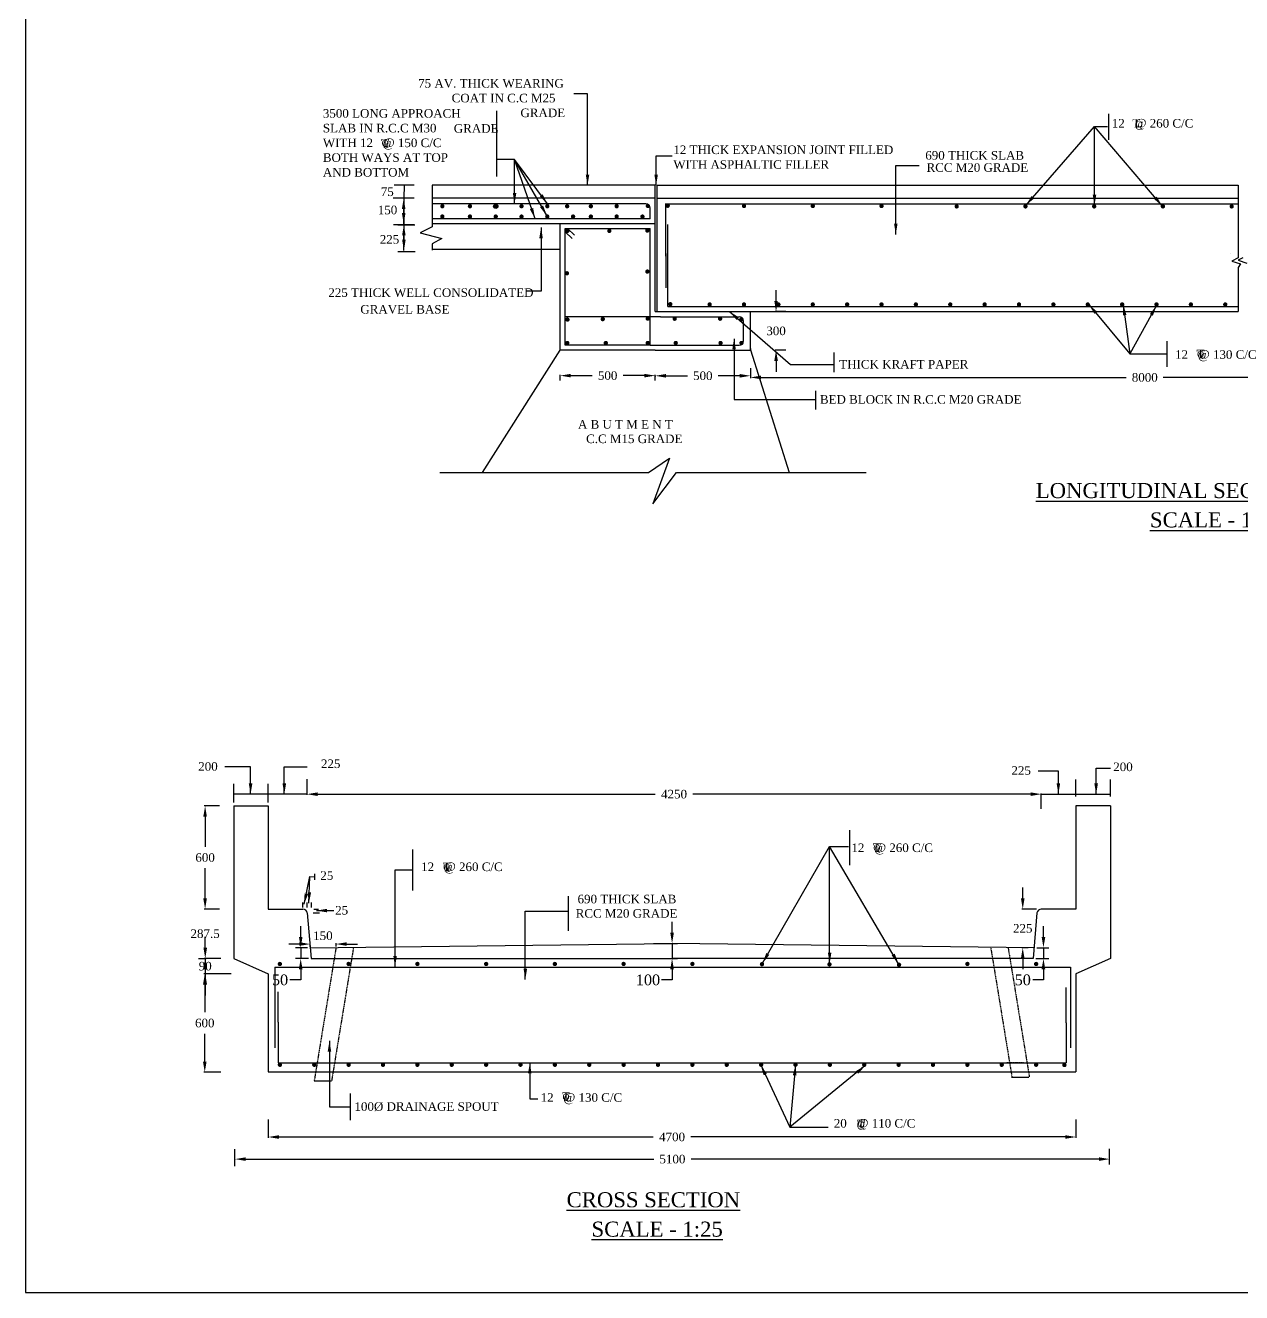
# Model space of a CAD drawing. Header units: millimetres. Extents: x -1426 to 1182, y 579 to 1915.
# Drawn here: x -1425.5 to -1142.5, y 579 to 874 of the extents above; entities that cross this region are included whole.
import ezdxf

# ---------------------------------------------------------------- set-up
doc = ezdxf.new("R2010")
doc.units = ezdxf.units.MM
doc.linetypes.add('DASHED', pattern=[0.75, 0.5, -0.25])
doc.styles.add('ROMANS', font='romans')
doc.styles.get("Standard").update_dxf_attribs({"font": 'times.ttf'})
doc.styles.add('TIMES NEW ROMAN', font='times.ttf')
doc.dimstyles.new('ISO-25', dxfattribs={"dimtxt": 2.5, "dimasz": 2.5, "dimexe": 1.25, "dimexo": 0.625, "dimtad": 0, "dimtih": 1, "dimtoh": 1, "dimlfac": 100, "dimtxsty": 'TIMES NEW ROMAN', "dimcen": 2.5, "dimadec": 0, "dimazin": 0, "dimtfac": 1, "dimtmove": 0, "dimatfit": 3, "dimfxl": 1, "dimarcsym": 0})
doc.dimstyles.get("Standard").update_dxf_attribs({"dimtxt": 2, "dimasz": 2.5, "dimexe": 0.18, "dimexo": 0.18, "dimgap": 1.5, "dimtad": 0, "dimtih": 1, "dimtoh": 1, "dimdec": 0, "dimlfac": 100, "dimzin": 0, "dimdsep": 46, "dimtxsty": 'ROMANS', "dimcen": 0.09, "dimadec": 0, "dimazin": 0, "dimtfac": 1, "dimtdec": 0, "dimtofl": 0, "dimtmove": 1, "dimatfit": 1, "dimfxl": 1, "dimtolj": 1, "dimtzin": 0, "dimarcsym": 0})

# ---------------------------------------------------------------- blocks, each defined once
blk = doc.blocks.new('*D32')
at = {"color": 0, "lineweight": -2, "transparency": 16777216}
for p, q in [((-1380.38, 692.34), (-1383.88, 692.34)), ((-1383.7, 689.84), (-1383.7, 682.86)), ((-1383.7, 670.84), (-1383.7, 677.82)), ((-1380.38, 668.34), (-1383.88, 668.34))]:
    blk.add_line(p, q, dxfattribs=at)
at = {"color": 0, "transparency": 16777216}
for points in [[(-1384.12, 689.84), (-1383.29, 689.84), (-1383.7, 692.34)], [(-1384.12, 670.84), (-1383.29, 670.84), (-1383.7, 668.34)]]:
    blk.add_solid(points, dxfattribs=at)
at = {"layer": 'Defpoints', "color": 0, "transparency": 16777216}
for p in [(-1383.7, 692.34), (-1380.2, 692.34), (-1380.2, 668.34)]:
    blk.add_point(p, dxfattribs=at)
at = {"color": 0, "transparency": 16777216, "insert": (-1383.7, 680.34), "char_height": 2, "attachment_point": 5}
blk.add_mtext('\\A1;600', dxfattribs=at)
blk = doc.blocks.new('*D33')
at = {"color": 0, "lineweight": -2, "transparency": 16777216}
for p, q in [((-1374.23, 610.13), (-1279.27, 610.13)), ((-1175.66, 610.13), (-1270.61, 610.13))]:
    blk.add_line(p, q, dxfattribs=at)
at = {"color": 0, "transparency": 16777216}
for points in [[(-1374.23, 610.55), (-1374.23, 609.72), (-1376.73, 610.13)], [(-1175.66, 610.55), (-1175.66, 609.72), (-1173.16, 610.13)]]:
    blk.add_solid(points, dxfattribs=at)
at = {"layer": 'Defpoints', "color": 0, "transparency": 16777216}
for p in [(-1376.73, 610.13), (-1173.16, 610.13), (-1173.16, 610.13)]:
    blk.add_point(p, dxfattribs=at)
at = {"color": 0, "transparency": 16777216, "insert": (-1274.94, 610.13), "char_height": 2, "attachment_point": 5}
blk.add_mtext('\\A1;5100', dxfattribs=at)
blk = doc.blocks.new('*D34')
at = {"color": 0, "lineweight": -2, "transparency": 16777216}
for p, q in [((-1369.02, 619.32), (-1369.02, 615.1)), ((-1181.02, 619.32), (-1181.02, 615.1)), ((-1366.52, 615.28), (-1279.4, 615.28)), ((-1183.52, 615.28), (-1270.64, 615.28))]:
    blk.add_line(p, q, dxfattribs=at)
at = {"color": 0, "transparency": 16777216}
for points in [[(-1366.52, 615.69), (-1366.52, 614.86), (-1369.02, 615.28)], [(-1183.52, 615.69), (-1183.52, 614.86), (-1181.02, 615.28)]]:
    blk.add_solid(points, dxfattribs=at)
at = {"layer": 'Defpoints', "color": 0, "transparency": 16777216}
for p in [(-1369.02, 619.5), (-1181.02, 619.5), (-1181.02, 615.28)]:
    blk.add_point(p, dxfattribs=at)
at = {"color": 0, "transparency": 16777216, "insert": (-1275.02, 615.28), "char_height": 2, "attachment_point": 5}
blk.add_mtext('\\A1;4700', dxfattribs=at)
blk = doc.blocks.new('*D37')
at = {"color": 0, "lineweight": -2, "transparency": 16777216}
for p, q in [((-1380.05, 653.24), (-1383.96, 653.24)), ((-1383.78, 650.74), (-1383.78, 644.31)), ((-1383.78, 632.85), (-1383.78, 639.28)), ((-1380.05, 630.35), (-1383.96, 630.35))]:
    blk.add_line(p, q, dxfattribs=at)
at = {"color": 0, "transparency": 16777216}
for points in [[(-1384.19, 650.74), (-1383.36, 650.74), (-1383.78, 653.24)], [(-1384.19, 632.85), (-1383.36, 632.85), (-1383.78, 630.35)]]:
    blk.add_solid(points, dxfattribs=at)
at = {"layer": 'Defpoints', "color": 0, "transparency": 16777216}
for p in [(-1379.87, 653.24), (-1383.78, 630.35), (-1379.87, 630.35)]:
    blk.add_point(p, dxfattribs=at)
at = {"color": 0, "transparency": 16777216, "insert": (-1383.78, 641.8), "char_height": 2, "attachment_point": 5}
blk.add_mtext('\\A1;600', dxfattribs=at)
blk = doc.blocks.new('*D38')
at = {"color": 0, "lineweight": -2, "transparency": 16777216}
for p, q in [((-1383.7, 670.84), (-1383.7, 673.34)), ((-1380.38, 668.34), (-1383.88, 668.34)), ((-1380.02, 656.84), (-1383.88, 656.84)), ((-1383.7, 654.34), (-1383.7, 651.84))]:
    blk.add_line(p, q, dxfattribs=at)
at = {"color": 0, "transparency": 16777216}
for points in [[(-1384.12, 670.84), (-1383.29, 670.84), (-1383.7, 668.34)], [(-1384.12, 654.34), (-1383.29, 654.34), (-1383.7, 656.84)]]:
    blk.add_solid(points, dxfattribs=at)
at = {"layer": 'Defpoints', "color": 0, "transparency": 16777216}
for p in [(-1380.2, 668.34), (-1383.7, 656.84), (-1379.84, 656.84)]:
    blk.add_point(p, dxfattribs=at)
at = {"color": 0, "transparency": 16777216, "insert": (-1383.7, 662.59), "char_height": 2, "attachment_point": 5}
blk.add_mtext('\\A1;287.5', dxfattribs=at)
blk = doc.blocks.new('*D42')
at = {"color": 0, "lineweight": -2, "transparency": 16777216}
for p, q in [((-1361.74, 660.19), (-1364.24, 660.19)), ((-1359.24, 659.52), (-1359.24, 660.37)), ((-1353.22, 659.59), (-1353.22, 660.37)), ((-1350.72, 660.19), (-1348.22, 660.19))]:
    blk.add_line(p, q, dxfattribs=at)
at = {"color": 0, "transparency": 16777216}
for points in [[(-1361.74, 660.61), (-1361.74, 659.78), (-1359.24, 660.19)], [(-1350.72, 660.61), (-1350.72, 659.78), (-1353.22, 660.19)]]:
    blk.add_solid(points, dxfattribs=at)
at = {"layer": 'Defpoints', "color": 0, "transparency": 16777216}
for p in [(-1359.24, 660.19), (-1359.24, 659.34), (-1353.22, 659.41)]:
    blk.add_point(p, dxfattribs=at)
at = {"color": 0, "transparency": 16777216, "insert": (-1356.28, 662.12), "char_height": 2, "attachment_point": 5}
blk.add_mtext('\\A1;150', dxfattribs=at)
blk = doc.blocks.new('*D43')
at = {"color": 0, "lineweight": -2, "transparency": 16777216}
for p, q in [((-1383.67, 659.34), (-1383.67, 661.84)), ((-1385.25, 656.84), (-1383.49, 656.84)), ((-1383.67, 656.84), (-1383.67, 653.24)), ((-1377.61, 653.24), (-1383.85, 653.24)), ((-1383.67, 650.74), (-1383.67, 648.24))]:
    blk.add_line(p, q, dxfattribs=at)
at = {"color": 0, "transparency": 16777216}
for points in [[(-1384.09, 659.34), (-1383.25, 659.34), (-1383.67, 656.84)], [(-1384.09, 650.74), (-1383.25, 650.74), (-1383.67, 653.24)]]:
    blk.add_solid(points, dxfattribs=at)
at = {"layer": 'Defpoints', "color": 0, "transparency": 16777216}
for p in [(-1385.43, 656.84), (-1383.67, 653.24), (-1377.43, 653.24)]:
    blk.add_point(p, dxfattribs=at)
at = {"color": 0, "transparency": 16777216, "insert": (-1383.67, 655.04), "char_height": 2, "attachment_point": 5}
blk.add_mtext('\\A1;90', dxfattribs=at)
blk = doc.blocks.new('*D46')
at = {"color": 0, "lineweight": -2, "transparency": 16777216}
for p, q in [((-1193.41, 670.84), (-1193.41, 673.34)), ((-1190.19, 668.34), (-1193.59, 668.34)), ((-1192.11, 659.34), (-1193.59, 659.34)), ((-1193.41, 656.84), (-1193.41, 654.34))]:
    blk.add_line(p, q, dxfattribs=at)
at = {"color": 0, "transparency": 16777216}
for points in [[(-1193.83, 670.84), (-1192.99, 670.84), (-1193.41, 668.34)], [(-1193.83, 656.84), (-1192.99, 656.84), (-1193.41, 659.34)]]:
    blk.add_solid(points, dxfattribs=at)
at = {"layer": 'Defpoints', "color": 0, "transparency": 16777216}
for p in [(-1190.01, 668.34), (-1193.41, 659.34), (-1191.93, 659.34)]:
    blk.add_point(p, dxfattribs=at)
at = {"color": 0, "transparency": 16777216, "insert": (-1193.41, 663.84), "char_height": 2, "attachment_point": 5}
blk.add_mtext('\\A1;225', dxfattribs=at)
blk = doc.blocks.new('*D47')
at = {"color": 0, "lineweight": -2, "transparency": 16777216}
for p, q in [((-1073.23, 794.13), (-1073.23, 791.91)), ((-1256.8, 793.32), (-1256.8, 791.91)), ((-1254.3, 792.09), (-1169.32, 792.09)), ((-1075.73, 792.09), (-1160.7, 792.09))]:
    blk.add_line(p, q, dxfattribs=at)
at = {"color": 0, "transparency": 16777216}
for points in [[(-1254.3, 792.5), (-1254.3, 791.67), (-1256.8, 792.09)], [(-1075.73, 792.5), (-1075.73, 791.67), (-1073.23, 792.09)]]:
    blk.add_solid(points, dxfattribs=at)
at = {"layer": 'Defpoints', "color": 0, "transparency": 16777216}
for p in [(-1073.23, 794.31), (-1256.8, 793.5), (-1073.23, 792.09)]:
    blk.add_point(p, dxfattribs=at)
at = {"color": 0, "transparency": 16777216, "insert": (-1165.01, 792.09), "char_height": 2, "attachment_point": 5}
blk.add_mtext('\\A1;8000', dxfattribs=at)
blk = doc.blocks.new('*D48')
at = {"color": 0, "lineweight": -2, "transparency": 16777216}
for p, q in [((-1360.02, 698.56), (-1360.02, 694.9)), ((-1357.52, 695.08), (-1278.94, 695.08)), ((-1191.6, 695.08), (-1270.18, 695.08)), ((-1189.1, 691.64), (-1189.1, 695.26))]:
    blk.add_line(p, q, dxfattribs=at)
at = {"color": 0, "transparency": 16777216}
for points in [[(-1357.52, 695.5), (-1357.52, 694.66), (-1360.02, 695.08)], [(-1191.6, 695.5), (-1191.6, 694.66), (-1189.1, 695.08)]]:
    blk.add_solid(points, dxfattribs=at)
at = {"layer": 'Defpoints', "color": 0, "transparency": 16777216}
for p in [(-1360.02, 698.74), (-1189.1, 695.08), (-1189.1, 691.46)]:
    blk.add_point(p, dxfattribs=at)
at = {"color": 0, "transparency": 16777216, "insert": (-1274.56, 695.08), "char_height": 2, "attachment_point": 5}
blk.add_mtext('\\A1;4250', dxfattribs=at)
blk = doc.blocks.new('*D49')
at = {"color": 0, "lineweight": -2, "transparency": 16777216}
for p, q in [((-1250.82, 809.91), (-1250.82, 812.41)), ((-1248.53, 807.41), (-1251, 807.41)), ((-1248.53, 798.41), (-1251, 798.41)), ((-1250.82, 795.91), (-1250.82, 793.41))]:
    blk.add_line(p, q, dxfattribs=at)
at = {"color": 0, "transparency": 16777216}
for points in [[(-1251.23, 809.91), (-1250.4, 809.91), (-1250.82, 807.41)], [(-1251.23, 795.91), (-1250.4, 795.91), (-1250.82, 798.41)]]:
    blk.add_solid(points, dxfattribs=at)
at = {"layer": 'Defpoints', "color": 0, "transparency": 16777216}
for p in [(-1250.82, 807.41), (-1248.35, 807.41), (-1248.35, 798.41)]:
    blk.add_point(p, dxfattribs=at)
at = {"color": 0, "transparency": 16777216, "insert": (-1250.82, 802.91), "char_height": 2, "attachment_point": 5}
blk.add_mtext('\\A1;300', dxfattribs=at)
blk = doc.blocks.new('*D50')
at = {"color": 0, "lineweight": -2, "transparency": 16777216}
for p, q in [((-1301.09, 791.4), (-1301.09, 792.69)), ((-1298.59, 792.51), (-1293.61, 792.51)), ((-1281.45, 792.51), (-1286.43, 792.51)), ((-1278.95, 791.4), (-1278.95, 792.69))]:
    blk.add_line(p, q, dxfattribs=at)
at = {"color": 0, "transparency": 16777216}
for points in [[(-1298.59, 792.92), (-1298.59, 792.09), (-1301.09, 792.51)], [(-1281.45, 792.92), (-1281.45, 792.09), (-1278.95, 792.51)]]:
    blk.add_solid(points, dxfattribs=at)
at = {"layer": 'Defpoints', "color": 0, "transparency": 16777216}
for p in [(-1301.09, 792.51), (-1301.09, 791.22), (-1278.95, 791.22)]:
    blk.add_point(p, dxfattribs=at)
at = {"color": 0, "transparency": 16777216, "insert": (-1290.02, 792.51), "char_height": 2, "attachment_point": 5}
blk.add_mtext('\\A1;500', dxfattribs=at)
blk = doc.blocks.new('*D51')
at = {"color": 0, "lineweight": -2, "transparency": 16777216}
for p, q in [((-1256.8, 794.23), (-1256.8, 792.29)), ((-1278.95, 792.35), (-1278.95, 792.29)), ((-1276.45, 792.47), (-1271.47, 792.47)), ((-1259.3, 792.47), (-1264.28, 792.47))]:
    blk.add_line(p, q, dxfattribs=at)
at = {"color": 0, "transparency": 16777216}
for points in [[(-1276.45, 792.89), (-1276.45, 792.05), (-1278.95, 792.47)], [(-1259.3, 792.89), (-1259.3, 792.05), (-1256.8, 792.47)]]:
    blk.add_solid(points, dxfattribs=at)
at = {"layer": 'Defpoints', "color": 0, "transparency": 16777216}
for p in [(-1256.8, 794.41), (-1278.95, 792.53), (-1256.8, 792.47)]:
    blk.add_point(p, dxfattribs=at)
at = {"color": 0, "transparency": 16777216, "insert": (-1267.87, 792.47), "char_height": 2, "attachment_point": 5}
blk.add_mtext('\\A1;500', dxfattribs=at)
blk = doc.blocks.new('*D60')
at = {"color": 0, "lineweight": -2, "transparency": 16777216}
for p, q in [((-1188.59, 661.84), (-1188.59, 664.34)), ((-1190.16, 659.34), (-1187.34, 659.34)), ((-1188.59, 659.34), (-1188.59, 656.84)), ((-1190.39, 656.84), (-1187.34, 656.84)), ((-1188.59, 654.34), (-1188.59, 651.84)), ((-1188.59, 651.84), (-1191.09, 651.84))]:
    blk.add_line(p, q, dxfattribs=at)
at = {"color": 0, "transparency": 16777216}
for points in [[(-1189.01, 661.84), (-1188.17, 661.84), (-1188.59, 659.34)], [(-1189.01, 654.34), (-1188.17, 654.34), (-1188.59, 656.84)]]:
    blk.add_solid(points, dxfattribs=at)
at = {"layer": 'Defpoints', "color": 0, "transparency": 16777216}
for p in [(-1190.78, 659.34), (-1191.02, 656.84), (-1188.59, 656.84)]:
    blk.add_point(p, dxfattribs=at)
at = {"color": 0, "transparency": 16777216, "insert": (-1193.41, 651.84), "char_height": 2.5, "attachment_point": 5}
blk.add_mtext('50', dxfattribs=at)
blk = doc.blocks.new('*D61')
at = {"color": 0, "lineweight": -2, "transparency": 16777216}
for p, q in [((-1361.45, 661.84), (-1361.45, 664.34)), ((-1359.88, 659.34), (-1362.7, 659.34)), ((-1361.45, 659.34), (-1361.45, 656.84)), ((-1359.64, 656.84), (-1362.7, 656.84)), ((-1361.45, 654.34), (-1361.45, 651.84)), ((-1361.45, 651.84), (-1363.95, 651.84))]:
    blk.add_line(p, q, dxfattribs=at)
at = {"color": 0, "transparency": 16777216}
for points in [[(-1361.86, 661.84), (-1361.03, 661.84), (-1361.45, 659.34)], [(-1361.86, 654.34), (-1361.03, 654.34), (-1361.45, 656.84)]]:
    blk.add_solid(points, dxfattribs=at)
at = {"layer": 'Defpoints', "color": 0, "transparency": 16777216}
for p in [(-1359.25, 659.34), (-1361.45, 656.84), (-1359.02, 656.84)]:
    blk.add_point(p, dxfattribs=at)
at = {"color": 0, "transparency": 16777216, "insert": (-1366.26, 651.84), "char_height": 2.5, "attachment_point": 5}
blk.add_mtext('50', dxfattribs=at)
blk = doc.blocks.new('*D62')
at = {"color": 0, "lineweight": -2, "transparency": 16777216}
for p, q in [((-1275.02, 662.84), (-1275.02, 665.34)), ((-1279.37, 660.34), (-1273.77, 660.34)), ((-1275.02, 660.34), (-1275.02, 656.84)), ((-1279.37, 656.84), (-1273.77, 656.84)), ((-1275.02, 654.34), (-1275.02, 651.84)), ((-1275.02, 651.84), (-1277.52, 651.84))]:
    blk.add_line(p, q, dxfattribs=at)
at = {"color": 0, "transparency": 16777216}
for points in [[(-1275.44, 662.84), (-1274.6, 662.84), (-1275.02, 660.34)], [(-1275.44, 654.34), (-1274.6, 654.34), (-1275.02, 656.84)]]:
    blk.add_solid(points, dxfattribs=at)
at = {"layer": 'Defpoints', "color": 0, "transparency": 16777216}
for p in [(-1279.99, 660.34), (-1279.99, 656.84), (-1275.02, 656.84)]:
    blk.add_point(p, dxfattribs=at)
at = {"color": 0, "transparency": 16777216, "insert": (-1280.63, 651.84), "char_height": 2.5, "attachment_point": 5}
blk.add_mtext('100', dxfattribs=at)

msp = doc.modelspace()

# ---------------------------------------------------------------- linework, layer by layer
for p, q in [((-1425.53329, 1169.04721), (-1425.53329, 579.04721)), ((-1315.84108, 838.86487), (-1315.84108, 854.12316)), ((-1173.33841, 847.42161), (-1173.33841, 853.41106)), ((-1335.06638, 836.82123), (-1339.72763, 836.82123)), ((-1337.39701, 836.82123), (-1337.48672, 833.82123)), ((-1278.95233, 836.82123), (-1330.83896, 836.82123)), ((-1330.83896, 836.82123), (-1330.83896, 827.11013)), ((-1278.95233, 807.408), (-1278.95233, 836.82123)), ((-1278.47233, 836.808), (-1143.29831, 836.808)), ((-1278.47233, 807.408), (-1278.47233, 836.808)), ((-1143.29831, 836.808), (-1143.29831, 819.90434)), ((-1335.06638, 833.82123), (-1339.90705, 833.82123)), ((-1337.48672, 833.82123), (-1337.48672, 827.83304)), ((-1278.95233, 833.82123), (-1330.83896, 833.82123)), ((-1281.15233, 832.48759), (-1330.83896, 832.48759)), ((-1278.47233, 833.808), (-1143.29831, 833.808)), ((-1276.50179, 820.32281), (-1276.50179, 832.60281)), ((-1276.47233, 832.46156), (-1143.29831, 832.46156)), ((-1280.15233, 829.03304), (-1330.83896, 829.03304)), ((-1280.15233, 829.03304), (-1280.15233, 831.48759)), ((-1335.01957, 827.62952), (-1339.86024, 827.62952)), ((-1338.87032, 827.63337), (-1334.87264, 827.63337)), ((-1330.83896, 827.11013), (-1333.65563, 825.73232)), ((-1278.95233, 827.83304), (-1330.83896, 827.83304)), ((-1301.09358, 798.408), (-1301.09358, 827.83304)), ((-1299.89358, 826.73785), (-1280.15233, 826.73785)), ((-1299.89358, 799.608), (-1299.89358, 826.73785)), ((-1299.36, 826.73785), (-1297.76746, 825.20514)), ((-1280.15233, 799.608), (-1280.15233, 826.73785)), ((-1276.00764, 820.888), (-1276.00764, 827.67973)), ((-1333.65563, 825.73232), (-1328.64228, 824.39587)), ((-1328.64228, 824.39587), (-1330.83896, 823.22721)), ((-1330.83896, 823.22721), (-1330.83896, 821.72414)), ((-1299.83776, 825.94248), (-1298.24523, 824.40978)), ((-1338.82351, 821.44166), (-1334.82583, 821.44166)), ((-1301.09358, 821.83304), (-1330.83896, 821.83304)), ((-1276.50179, 820.96718), (-1276.50179, 812.91212)), ((-1276.00764, 808.608), (-1276.00764, 820.888)), ((-1145.01799, 821.02898), (-1145.01799, 821.02898)), ((-1143.29831, 819.90434), (-1144.72305, 819.14421)), ((-1144.72305, 819.14421), (-1142.73335, 818.5595)), ((-1142.19628, 819.90434), (-1143.29831, 819.3781)), ((-1143.29831, 819.3781), (-1141.27033, 818.67644)), ((-1142.73335, 818.5595), (-1143.29831, 817.68243)), ((-1143.29831, 817.68243), (-1143.29831, 807.408)), ((-1276.00764, 808.608), (-1143.29831, 808.608)), ((-1277.75233, 806.208), (-1299.89358, 806.208)), ((-1278.95233, 807.408), (-1143.29831, 807.408)), ((-1277.75233, 806.208), (-1259.39177, 806.208)), ((-1256.79607, 798.408), (-1256.79607, 807.408)), ((-1258.39177, 800.608), (-1258.39177, 805.208)), ((-1280.15233, 799.608), (-1299.89358, 799.608)), ((-1280.15233, 799.608), (-1259.39177, 799.608)), ((-1159.80444, 794.55141), (-1159.80444, 800.54087)), ((-1301.14014, 798.408), (-1319.2072, 769.92855)), ((-1278.95233, 798.408), (-1301.09358, 798.408)), ((-1278.95233, 798.408), (-1256.71247, 798.408)), ((-1256.75009, 798.52774), (-1247.76486, 769.92855)), ((-1237.25927, 793.28688), (-1237.25927, 797.89795)), ((-1241.57223, 784.62716), (-1241.57223, 788.97221)), ((-1280.49058, 769.92855), (-1275.61556, 773.284)), ((-1275.61556, 773.284), (-1279.51557, 762.68638)), ((-1329.10605, 769.92855), (-1280.49058, 769.92855)), ((-1279.51557, 762.68638), (-1273.99056, 769.92855)), ((-1273.99056, 769.92855), (-1229.86038, 769.92855)), ((-1377.01857, 693.14708), (-1377.01857, 697.51104)), ((-1369.01857, 693.14708), (-1369.01857, 697.51104)), ((-1181.01857, 694.559), (-1181.01857, 698.48417)), ((-1173.01857, 694.559), (-1173.01857, 698.48417)), ((-1360.01857, 695.07952), (-1377.01857, 695.07952)), ((-1189.10175, 695.07952), (-1173.01857, 695.07952)), ((-1377.01857, 692.34027), (-1377.01857, 656.84027)), ((-1377.01857, 692.34027), (-1369.01857, 692.34027)), ((-1369.01857, 692.34027), (-1369.01857, 668.34027)), ((-1181.01857, 692.34027), (-1181.01857, 668.34027)), ((-1173.01857, 692.34027), (-1181.01857, 692.34027)), ((-1173.01857, 692.34027), (-1173.01857, 656.84027)), ((-1233.67437, 678.56314), (-1233.67437, 686.67538)), ((-1335.36526, 672.62857), (-1335.36526, 682.24046)), ((-1358.14682, 675.15378), (-1358.14682, 676.54483)), ((-1361.01857, 669.8898), (-1361.01857, 668.67336)), ((-1360.01857, 669.8898), (-1360.01857, 668.67336)), ((-1359.01857, 669.8898), (-1359.01857, 668.67336)), ((-1299.14838, 663.25127), (-1299.14838, 671.36351)), ((-1369.01857, 668.34027), (-1360.93538, 668.34027)), ((-1359.93914, 667.4269), (-1359.01857, 656.84027)), ((-1358.51373, 667.4269), (-1357.08832, 667.4269)), ((-1358.42537, 668.34027), (-1357.31117, 668.34027)), ((-1190.09799, 667.4269), (-1191.01857, 656.84027)), ((-1181.01857, 668.34027), (-1189.10175, 668.34027)), ((-1359.23596, 659.34027), (-1275.01857, 660.34027)), ((-1190.80118, 659.34027), (-1275.01857, 660.34027)), ((-1377.01857, 656.84027), (-1369.01857, 653.24027)), ((-1359.01857, 656.84027), (-1275.01857, 656.84027)), ((-1191.01857, 656.84027), (-1275.01857, 656.84027)), ((-1173.01857, 656.84027), (-1181.01857, 653.24027)), ((-1369.01857, 653.24027), (-1369.01857, 630.41724)), ((-1367.50279, 654.84027), (-1182.3259, 654.84027)), ((-1367.50279, 654.84027), (-1367.50279, 645.37943)), ((-1182.3259, 654.84027), (-1182.3259, 645.37943)), ((-1181.01857, 653.24027), (-1181.01857, 630.41724)), ((-1366.70816, 642.02285), (-1366.70816, 649.07225)), ((-1183.33818, 641.88295), (-1183.33818, 650.11665)), ((-1367.50279, 645.37943), (-1367.50279, 636.0421)), ((-1182.3259, 645.37943), (-1182.3259, 636.03316)), ((-1366.70816, 642.02285), (-1366.70816, 632.57294)), ((-1183.33818, 641.88295), (-1183.33818, 632.57294)), ((-1366.70816, 632.57294), (-1183.33818, 632.57294)), ((-1369.01857, 630.41724), (-1181.01857, 630.41724)), ((-1358.30336, 628.38939), (-1354.25, 628.38939)), ((-1196.02607, 629.21724), (-1191.97271, 629.21724)), ((-1349.86867, 619.21858), (-1349.86867, 625.39765)), ((-1376.75572, 608.48159), (-1376.75572, 612.42514)), ((-1173.19002, 608.87116), (-1173.19002, 612.49496)), ((-1425.53329, 579.04721), (-535.53329, 579.04721))]:
    msp.add_line(p, q)
at = {"linetype": 'DASHED', "ltscale": 0.1}
for p, q in [((-1353.21953, 659.41171), (-1358.30336, 628.38939)), ((-1349.15827, 659.45993), (-1354.25, 628.38939)), ((-1200.87886, 659.45993), (-1195.9228, 629.21724)), ((-1196.81761, 659.41171), (-1191.86944, 629.21724)), ((-1356.78736, 632.57294), (-1352.734, 632.57294)), ((-1193.24978, 632.57294), (-1197.30313, 632.57294))]:
    msp.add_line(p, q, dxfattribs=at)
at = {"const_width": 0.5}
for points in [[(-1328.73596, 831.93468, 1), (-1328.23596, 831.93468, 1)], [(-1322.30931, 831.93581, 1), (-1321.80931, 831.93581, 1)], [(-1316.30931, 831.93581, 1), (-1315.80931, 831.93581, 1)], [(-1310.30931, 831.93581, 1), (-1309.80931, 831.93581, 1)], [(-1304.30931, 831.93581, 1), (-1303.80931, 831.93581, 1)], [(-1299.69803, 831.93581, 1), (-1299.19803, 831.93581, 1)], [(-1294.16806, 831.93581, 1), (-1293.66806, 831.93581, 1)], [(-1288.16806, 831.93581, 1), (-1287.66806, 831.93581, 1)], [(-1280.90058, 832.0103, 1), (-1280.40058, 832.0103, 1)], [(-1276.28697, 832.05592, 1), (-1275.78697, 832.05592, 1)], [(-1258.52776, 831.99082, 1), (-1258.02776, 831.99082, 1)], [(-1242.52776, 831.99082, 1), (-1242.02776, 831.99082, 1)], [(-1226.52776, 831.99082, 1), (-1226.02776, 831.99082, 1)], [(-1209.034, 831.90316, 1), (-1208.534, 831.90316, 1)], [(-1193.034, 831.90316, 1), (-1192.534, 831.90316, 1)], [(-1177.034, 831.90316, 1), (-1176.534, 831.90316, 1)], [(-1161.034, 831.90316, 1), (-1160.534, 831.90316, 1)], [(-1145.034, 831.90316, 1), (-1144.534, 831.90316, 1)], [(-1328.73596, 829.53304, 1), (-1328.23596, 829.53304, 1)], [(-1322.30931, 829.53416, 1), (-1321.80931, 829.53416, 1)], [(-1316.30931, 829.53416, 1), (-1315.80931, 829.53416, 1)], [(-1310.30931, 829.53416, 1), (-1309.80931, 829.53416, 1)], [(-1304.30931, 829.53416, 1), (-1303.80931, 829.53416, 1)], [(-1298.30931, 829.53416, 1), (-1297.80931, 829.53416, 1)], [(-1294.16806, 829.53416, 1), (-1293.66806, 829.53416, 1)], [(-1288.16806, 829.53416, 1), (-1287.66806, 829.53416, 1)], [(-1282.16806, 829.53416, 1), (-1281.66806, 829.53416, 1)], [(-1299.66296, 826.19364, 1), (-1299.16296, 826.19364, 1)], [(-1289.86888, 826.19364, 1), (-1289.36888, 826.19364, 1)], [(-1281.02497, 826.27318, 1), (-1280.52497, 826.27318, 1)], [(-1281.02497, 816.72886, 1), (-1280.52497, 816.72886, 1)], [(-1299.74259, 816.33118, 1), (-1299.24259, 816.33118, 1)], [(-1275.68216, 809.14081, 1), (-1275.18216, 809.14081, 1)], [(-1266.52776, 809.07571, 1), (-1266.02776, 809.07571, 1)], [(-1258.52776, 809.07571, 1), (-1258.02776, 809.07571, 1)], [(-1250.52776, 809.07571, 1), (-1250.02776, 809.07571, 1)], [(-1242.52776, 809.07571, 1), (-1242.02776, 809.07571, 1)], [(-1234.52776, 809.07571, 1), (-1234.02776, 809.07571, 1)], [(-1226.52776, 809.07571, 1), (-1226.02776, 809.07571, 1)], [(-1218.52776, 809.07571, 1), (-1218.02776, 809.07571, 1)], [(-1210.52776, 809.07571, 1), (-1210.02776, 809.07571, 1)], [(-1202.52776, 809.07571, 1), (-1202.02776, 809.07571, 1)], [(-1194.52776, 809.07571, 1), (-1194.02776, 809.07571, 1)], [(-1186.52776, 809.07571, 1), (-1186.02776, 809.07571, 1)], [(-1178.52776, 809.07571, 1), (-1178.02776, 809.07571, 1)], [(-1170.52776, 809.07571, 1), (-1170.02776, 809.07571, 1)], [(-1162.52776, 809.07571, 1), (-1162.02776, 809.07571, 1)], [(-1154.52776, 809.07571, 1), (-1154.02776, 809.07571, 1)], [(-1146.52776, 809.07571, 1), (-1146.02776, 809.07571, 1)], [(-1299.62284, 805.56134, 1), (-1299.12284, 805.56134, 1)], [(-1291.39477, 805.65914, 1), (-1290.89477, 805.65914, 1)], [(-1280.94255, 805.77918, 1), (-1280.44255, 805.77918, 1)], [(-1274.66753, 805.75672, 1), (-1274.16753, 805.75672, 1)], [(-1264.09516, 805.75672, 1), (-1263.59516, 805.75672, 1)], [(-1259.11915, 805.63668, 1), (-1258.61915, 805.63668, 1)], [(-1299.64358, 800.108, 1), (-1299.14358, 800.108, 1)], [(-1290.70233, 800.108, 1), (-1290.20233, 800.108, 1)], [(-1280.94255, 800.108, 1), (-1280.44255, 800.108, 1)], [(-1274.42724, 800.108, 1), (-1273.92724, 800.108, 1)], [(-1263.97502, 800.108, 1), (-1263.47502, 800.108, 1)], [(-1259.11915, 800.108, 1), (-1258.61915, 800.108, 1)], [(-1366.54538, 655.55771, -1), (-1366.04538, 655.55771, -1)], [(-1350.54538, 655.55771, -1), (-1350.04538, 655.55771, -1)], [(-1334.54538, 655.55771, -1), (-1334.04538, 655.55771, -1)], [(-1318.54538, 655.55771, -1), (-1318.04538, 655.55771, -1)], [(-1302.54538, 655.55771, -1), (-1302.04538, 655.55771, -1)], [(-1286.54538, 655.55771, -1), (-1286.04538, 655.55771, -1)], [(-1270.54538, 655.55771, -1), (-1270.04538, 655.55771, -1)], [(-1254.35059, 655.50657, 1), (-1253.85059, 655.50657, 1)], [(-1238.64277, 655.46042, -1), (-1238.14277, 655.46042, -1)], [(-1222.44798, 655.36313, -1), (-1221.94798, 655.36313, -1)], [(-1206.54538, 655.55771, -1), (-1206.04538, 655.55771, -1)], [(-1190.54538, 655.55771, -1), (-1190.04538, 655.55771, -1)], [(-1366.54538, 632.0914, -1), (-1366.04538, 632.0914, -1)], [(-1358.54538, 632.0914, -1), (-1358.04538, 632.0914, -1)], [(-1350.54538, 632.0914, -1), (-1350.04538, 632.0914, -1)], [(-1342.54538, 632.0914, -1), (-1342.04538, 632.0914, -1)], [(-1334.54538, 632.0914, -1), (-1334.04538, 632.0914, -1)], [(-1326.54538, 632.0914, -1), (-1326.04538, 632.0914, -1)], [(-1318.54538, 632.0914, -1), (-1318.04538, 632.0914, -1)], [(-1310.54538, 632.0914, -1), (-1310.04538, 632.0914, -1)], [(-1302.54538, 632.0914, -1), (-1302.04538, 632.0914, -1)], [(-1294.54538, 632.0914, -1), (-1294.04538, 632.0914, -1)], [(-1286.54538, 632.0914, -1), (-1286.04538, 632.0914, -1)], [(-1278.54538, 632.0914, -1), (-1278.04538, 632.0914, -1)], [(-1270.54538, 632.0914, -1), (-1270.04538, 632.0914, -1)], [(-1262.54538, 632.0914, -1), (-1262.04538, 632.0914, -1)], [(-1254.54538, 632.0914, -1), (-1254.04538, 632.0914, -1)], [(-1246.54538, 632.0914, -1), (-1246.04538, 632.0914, -1)], [(-1238.54538, 632.0914, -1), (-1238.04538, 632.0914, -1)], [(-1230.54538, 632.0914, -1), (-1230.04538, 632.0914, -1)], [(-1222.54538, 632.0914, -1), (-1222.04538, 632.0914, -1)], [(-1214.54538, 632.0914, -1), (-1214.04538, 632.0914, -1)], [(-1206.54538, 632.0914, -1), (-1206.04538, 632.0914, -1)], [(-1198.54538, 632.0914, -1), (-1198.04538, 632.0914, -1)], [(-1190.54538, 632.0914, -1), (-1190.04538, 632.0914, -1)], [(-1183.97274, 632.03654, -1), (-1183.47274, 632.03654, -1)]]:
    msp.add_lwpolyline(points, format="xyb", close=True, dxfattribs=at)
msp.add_circle((-1316.05411, 831.9469), 0.49988)
for centre, start, end in [((-1281.15233, 831.48759), 0, 90), ((-1259.39177, 805.208), 0, 90), ((-1259.39177, 800.608), 270, 0), ((-1255.79607, 798.82747), 180, 197.4415508), ((-1360.93538, 667.34027), 4.9697407, 90), ((-1189.10175, 667.34027), 90, 175.0302593)]:
    msp.add_arc(centre, 1, start, end)

# ---------------------------------------------------------------- texts
for s, height, p in [('75 AV. THICK WEARING', 2, (-1334.11614, 859.55144)), ('COAT IN C.C M25', 2, (-1326.31611, 856.12287)), ('3500 LONG APPROACH', 2, (-1356.29097, 852.5577)), ('GRADE', 2, (-1310.30484, 852.67645)), ('SLAB IN R.C.C M30', 2, (-1356.29097, 849.12913)), ('GRADE', 2, (-1325.82092, 849.04916)), ('12   @ 260 C/C', 2, (-1172.68581, 850.25626)), ('T ', 2, (-1167.89668, 850.1997)), ('Q', 1.5, (-1167.13259, 850.29181)), ('WITH 12   @ 150 C/C', 2, (-1356.29097, 845.70055)), ('T ', 2, (-1342.71272, 845.61723)), ('Q', 1.5, (-1342.61061, 845.84163)), ('BOTH WAYS AT TOP', 2, (-1356.29097, 842.27198)), ('12 THICK EXPANSION JOINT FILLED', 2, (-1274.72407, 844.08196)), ('690 THICK SLAB', 2, (-1216.0931, 842.78771)), ('AND BOTTOM', 2, (-1356.29097, 838.84341)), ('WITH ASPHALTIC FILLER', 2, (-1274.72407, 840.65339)), ('RCC M20 GRADE', 2, (-1215.79506, 839.94209)), ('75', 2, (-1342.81169, 834.31043)), ('150', 2, (-1343.51447, 830.07113)), ('225', 2, (-1343.05052, 823.22721)), ('225 THICK WELL CONSOLIDATED', 2, (-1355.02249, 810.83802)), ('GRAVEL BASE', 2, (-1347.56765, 806.94889)), ('12   @ 130 C/C', 2, (-1157.96276, 796.42492)), ('T ', 2, (-1152.94941, 796.51951)), ('Q', 1.5, (-1152.8473, 796.74391)), ('THICK KRAFT PAPER', 2, (-1236.11377, 794.15375)), ('BED BLOCK IN R.C.C M20 GRADE', 2, (-1240.61905, 785.97316)), ('A B U T M E N T', 2, (-1296.92317, 780.16788)), ('C.C M15 GRADE', 2, (-1295.02285, 776.80175)), ('%%ULONGITUDINAL SECTION', 3.5, (-1190.37048, 764.00294)), ('%%USCALE - 1:25', 3.5, (-1163.80449, 757.18411)), ('12   @ 260 C/C', 2, (-1233.28202, 681.60597)), ('T ', 2, (-1228.28645, 681.62739)), ('Q', 1.5, (-1228.18435, 681.85179)), ('12   @ 260 C/C', 2, (-1333.42508, 677.17678)), ('T ', 2, (-1328.40752, 677.13447)), ('Q', 1.5, (-1328.30541, 677.35887)), ('690 THICK SLAB', 2, (-1297.01352, 669.66963)), ('RCC M20 GRADE', 2, (-1297.44917, 666.33392)), ('12   @ 130 C/C', 2, (-1305.61471, 623.47512)), ('T ', 2, (-1300.63441, 623.64332)), ('100%%C DRAINAGE SPOUT', 2, (-1348.93911, 621.36919)), ('Q', 1.5, (-1300.53231, 623.86771)), ('20   @ 110 C/C', 2, (-1237.38082, 617.46634)), ('T ', 2, (-1231.92543, 617.28824)), ('Q', 1.5, (-1231.82332, 617.50522)), ('%%UCROSS SECTION', 3.5, (-1299.56962, 598.92369)), ('%%USCALE - 1:25', 3.5, (-1293.76415, 592.0847))]:
    msp.add_text(s, height=height).set_placement(p)
at = {"char_height": 2, "attachment_point": 5}
for s, insert in [('200', (-1383.03115, 701.52162)), ('225', (-1354.47038, 702.1488)), ('200', (-1170.0799, 701.42772)), ('225', (-1193.77682, 700.58085))]:
    msp.add_mtext(s, dxfattribs=dict(at, insert=insert))
at = {"color": 0, "linetype": 'ByBlock', "char_height": 2, "attachment_point": 5}
for insert in [(-1355.37714, 676.12235), (-1351.91678, 668.0527)]:
    msp.add_mtext('\\A1;25', dxfattribs=dict(at, insert=insert))

# ---------------------------------------------------------------- dimensions: what is measured, and where the dimension line sits
for base, p1, p2, text, dimstyle, override, picture, middle in [((-1250.81532, 807.408), (-1248.34815, 798.408), (-1248.34815, 807.408), '300', 'Standard', {"dimscale": 1, "dimtxsty": 'Standard'}, '*D49', (-1250.81532, 802.908)), ((-1383.70391, 692.34027), (-1380.20239, 668.34027), (-1380.20239, 692.34027), '600', 'Standard', {"dimscale": 1, "dimtxsty": 'Standard'}, '*D32', (-1383.70391, 680.34027)), ((-1383.70391, 656.84027), (-1380.20239, 668.34027), (-1379.84041, 656.84027), '287.5', 'Standard', {"dimscale": 1, "dimtxsty": 'Standard'}, '*D38', (-1383.70391, 662.59027)), ((-1193.4085, 659.34027), (-1190.01218, 668.34027), (-1191.93328, 659.34027), '225', 'Standard', {"dimscale": 1, "dimtxsty": 'Standard'}, '*D46', (-1193.4085, 663.84027)), ((-1361.44635, 656.84027), (-1359.2548, 659.34005), (-1359.01857, 656.84027), '50', 'ISO-25', {"dimtxsty": 'Standard'}, '*D61', (-1366.26295, 651.84027)), ((-1275.01857, 656.84027), (-1279.99176, 660.34027), (-1279.99176, 656.84027), '100', 'ISO-25', {"dimtxsty": 'Standard'}, '*D62', (-1280.63005, 651.84027)), ((-1188.59079, 656.84027), (-1190.78233, 659.34005), (-1191.01857, 656.84027), '50', 'ISO-25', {"dimtxsty": 'Standard'}, '*D60', (-1193.40739, 651.84027)), ((-1383.7759, 630.3533), (-1379.8677, 653.24027), (-1379.8677, 630.3533), '600', 'Standard', {"dimscale": 1, "dimtxsty": 'Standard'}, '*D37', (-1383.7759, 641.79678))]:
    dim = msp.add_linear_dim(base=base, p1=p1, p2=p2, angle=90, text=text, dimstyle=dimstyle, override=override)
    dim.commit()
    dim.dimension.update_dxf_attribs({"geometry": picture, "text_midpoint": middle})
for base, p1, p2, text, picture, middle in [((-1301.09358, 792.506), (-1278.95233, 791.22033), (-1301.09358, 791.22033), '500', '*D50', (-1290.02296, 792.506)), ((-1256.79607, 792.47033), (-1278.95233, 792.52924), (-1256.79607, 794.41196), '500', '*D51', (-1267.8742, 792.47033)), ((-1073.22642, 792.08679), (-1256.79607, 793.50017), (-1073.22642, 794.30989), '8000', '*D47', (-1165.01124, 792.08679)), ((-1189.10175, 695.07952), (-1360.01857, 698.74416), (-1189.10175, 691.45677), '4250', '*D48', (-1274.56016, 695.07952)), ((-1181.01857, 615.2776), (-1369.01857, 619.49688), (-1181.01857, 619.49688), '4700', '*D34', (-1275.01857, 615.2776)), ((-1173.15695, 610.13231), (-1376.72855, 610.13231), (-1173.15695, 610.13231), '5100', '*D33', (-1274.94275, 610.13231))]:
    dim = msp.add_linear_dim(base=base, p1=p1, p2=p2, text=text, dimstyle='Standard', override={"dimscale": 1, "dimtxsty": 'Standard'})
    dim.commit()
    dim.dimension.update_dxf_attribs({"geometry": picture, "text_midpoint": middle})
dim = msp.add_linear_dim(base=(-1383.67164, 653.24027), p1=(-1385.42759, 656.84027), p2=(-1377.42759, 653.24027), angle=90, text='90', dimstyle='Standard', override={"dimscale": 1, "dimtxsty": 'Standard'})
dim.commit()
dim.dimension.update_dxf_attribs({"geometry": '*D43', "text_midpoint": (-1383.67164, 655.04027), "dimtype": 160})
dim = msp.add_linear_dim(base=(-1359.23596, 660.1919), p1=(-1353.21953, 659.41171), p2=(-1359.23596, 659.34027), text='150', dimstyle='Standard', override={"dimtxsty": 'Standard', "dimtmove": 2})
dim.commit()
dim.dimension.update_dxf_attribs({"geometry": '*D42', "text_midpoint": (-1356.27827, 662.11767), "dimtype": 160})

# ---------------------------------------------------------------- leaders
for points in [[(-1294.69405, 836.82123), (-1294.69405, 858.06994), (-1297.88704, 858.06994)], [(-1192.70886, 832.14401), (-1176.70886, 850.49854)], [(-1176.70886, 832.14401), (-1176.70886, 850.49854), (-1173.68671, 850.49854)], [(-1160.93364, 832.00342), (-1176.70886, 850.49854)], [(-1278.7296, 836.82123), (-1278.7296, 843.70765), (-1275.0142, 843.70765)], [(-1311.67483, 832.5293), (-1311.67483, 842.80455), (-1315.84108, 842.80455)], [(-1303.99561, 832.48759), (-1311.67483, 842.80455)], [(-1306.9186, 829.03304), (-1311.67483, 842.80455)], [(-1304.14993, 829.76716), (-1311.67483, 842.80455)], [(-1222.95327, 825.39001), (-1222.95327, 841.40828), (-1217.49427, 841.40828)], [(-1337.48672, 833.82123), (-1337.48672, 829.79627)], [(-1337.47514, 827.83304), (-1337.48672, 832.50378)], [(-1337.43991, 827.62952), (-1337.43991, 823.60456)], [(-1337.42833, 821.64133), (-1337.43991, 826.31207)], [(-1305.50879, 826.98691), (-1305.50879, 812.13838), (-1309.00782, 812.13838)], [(-1178.02776, 809.07571), (-1168.46105, 797.54614)], [(-1170.02776, 809.07571), (-1168.46105, 797.54614)], [(-1162.27776, 808.82571), (-1168.46105, 797.54614), (-1159.93732, 797.54614)], [(-1261.61972, 807.408), (-1247.49364, 795.08839), (-1237.25927, 795.08839)], [(-1260.59485, 801.1106), (-1260.59485, 786.94859), (-1241.57223, 786.94859)], [(-1373.11533, 695.07952), (-1373.11533, 701.41164), (-1379.07857, 701.41164)], [(-1365.26897, 695.07952), (-1365.26897, 701.41164), (-1359.93344, 701.41164)], [(-1185.11642, 695.07952), (-1185.11642, 700.47087), (-1189.82424, 700.47087)], [(-1176.32849, 695.07952), (-1176.32849, 701.09805), (-1173.01857, 701.09805)], [(-1253.9761, 655.72336), (-1238.34769, 682.93804)], [(-1238.34769, 655.70632), (-1238.34769, 682.93804), (-1233.99826, 682.93804)], [(-1222.29634, 655.59297), (-1238.34769, 682.93804)], [(-1360.65378, 669.45048), (-1359.31673, 675.90495)], [(-1359.53957, 669.72869), (-1359.31673, 675.90495), (-1358.14682, 675.84931)], [(-1339.48969, 654.92617), (-1339.48969, 677.43451), (-1335.36526, 677.43451)], [(-1357.80103, 667.98424), (-1353.75895, 667.98424)], [(-1309.17557, 651.95942), (-1309.17557, 667.83784), (-1299.14838, 667.83784)], [(-1354.76068, 637.64027), (-1354.76068, 622.30812), (-1349.86867, 622.30812)], [(-1308.12859, 632.57294), (-1308.12859, 624.19918), (-1306.26031, 624.19918)], [(-1254.40116, 632.09131), (-1247.60656, 617.54163), (-1238.6703, 617.54163)], [(-1246.27259, 632.11375), (-1247.60656, 617.54163)], [(-1230.04732, 631.89591), (-1247.60656, 617.54163)]]:
    msp.add_leader(points, dimstyle='Standard', override={"dimscale": 1, "dimtxsty": 'Standard'})

doc.saveas('drawing.dxf')
